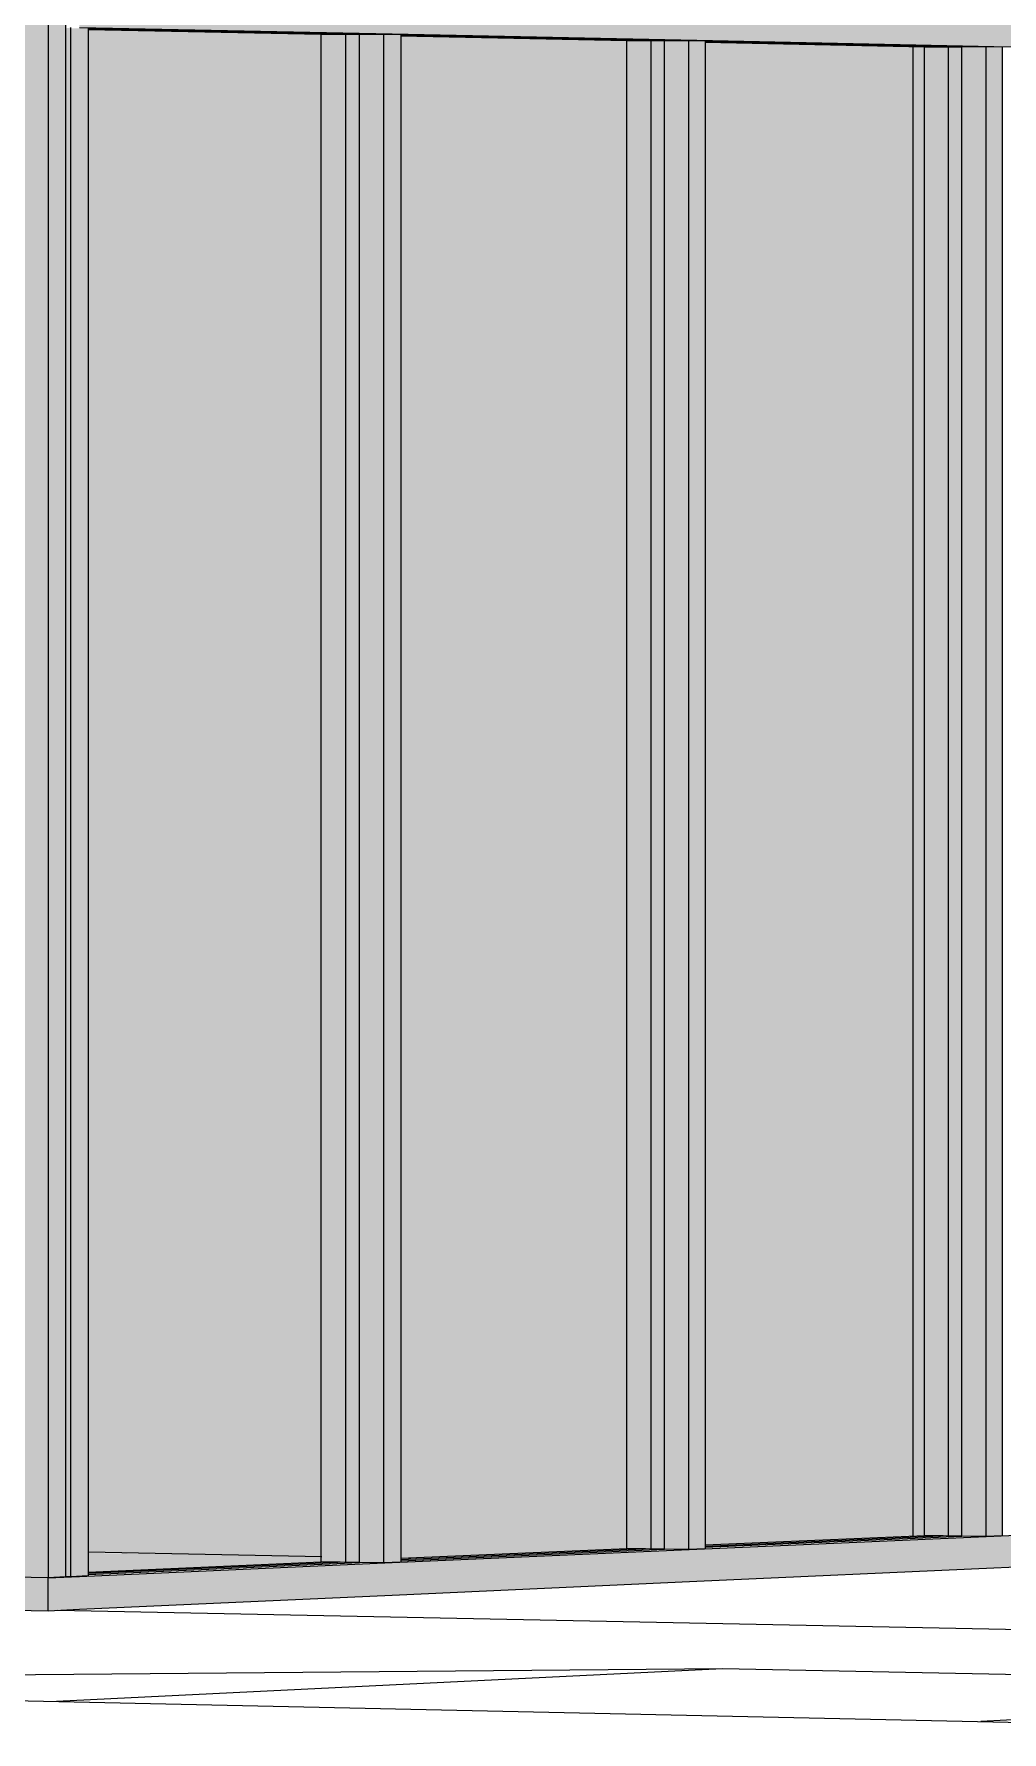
# Model space of a CAD drawing. Header units: inches. Extents: x -2804 to 58974, y -36095 to 66.
# Drawn here: x 58959.7684 to 58959.7998, y 65.9607 to 66.0159 of the extents above; entities that cross this region are included whole.
import ezdxf

# ---------------------------------------------------------------- set-up
doc = ezdxf.new("R2010")
doc.units = ezdxf.units.IN
doc.header["$MEASUREMENT"] = 0
for name, color, linetype, lineweight in [('A-GLAZ-CURT', 52, 'Continuous', 9), ('A-GLAZ-CWMG', 51, 'Continuous', 9), ('Conc', 7, 'Continuous', 9), ('EOP-PR', 4, 'Continuous', 9), ('I-WALL', 2, 'Continuous', 13)]:
    doc.layers.add(name, color=color, linetype=linetype, lineweight=lineweight)

msp = doc.modelspace()

# ---------------------------------------------------------------- hatches: boundary and pattern name
at = {"layer": 'A-GLAZ-CURT', "lineweight": 5, "transparency": 33554458}
for points in [[(58959.77013, 65.965797), (58959.77895, 65.966185), (58959.77895, 66.015851), (58959.77013, 66.016032), (58959.770131, 66.015996), (58959.777712, 66.01584), (58959.777712, 65.966208), (58959.770131, 65.965876)], [(58959.777725, 65.966385), (58959.777725, 66.015843), (58959.770147, 66.016), (58959.770147, 65.966527), (58959.771016, 65.966511)], [(58959.780294, 65.966244), (58959.788871, 65.966621), (58959.788871, 66.015647), (58959.780294, 66.015823), (58959.780295, 66.015787), (58959.787643, 66.015636), (58959.787643, 65.966644), (58959.780295, 65.966322)], [(58959.780622, 65.96633), (58959.78765, 65.966653), (58959.78765, 66.015637), (58959.780306, 66.015789), (58959.780306, 65.966336)], [(58959.790196, 65.966679), (58959.798541, 65.967046), (58959.798541, 66.015447), (58959.790196, 66.015619), (58959.790196, 66.015583), (58959.797321, 66.015437), (58959.797321, 65.967068), (58959.790196, 65.966756)], [(58959.790202, 65.966753), (58959.797321, 65.967079), (58959.797321, 66.015437), (58959.790202, 66.015584), (58959.790202, 65.967042)], [(58959.770141, 65.96587), (58959.777723, 65.966215), (58959.777725, 65.966385), (58959.770147, 65.966496), (58959.770144, 65.966177)]]:
    msp.add_hatch(color=256, dxfattribs=at).paths.add_polyline_path(points, flags=0)
at = {"layer": 'A-GLAZ-CWMG', "lineweight": 5}
for points in [[(58959.780016, 66.015852), (58959.780016, 66.016909), (58959.769845, 66.017107), (58959.769845, 66.016062), (58959.779743, 66.015858)], [(58959.789925, 66.015648), (58959.789925, 66.016691), (58959.780016, 66.016884), (58959.780016, 66.015852), (58959.789654, 66.015653)], [(58959.768829, 65.96569), (58959.768829, 66.016619), (58959.766786, 66.0166), (58959.766786, 65.965729), (58959.767502, 65.965716)], [(58959.768829, 65.96569), (58959.7694, 65.965725), (58959.7694, 66.016607), (58959.768829, 66.0166), (58959.768829, 65.965722)], [(58959.799581, 66.015449), (58959.799581, 66.016479), (58959.789925, 66.016666), (58959.789925, 66.015648), (58959.799318, 66.015454)], [(58959.808995, 66.015254), (58959.808995, 66.016271), (58959.799581, 66.016454), (58959.799581, 66.015449), (58959.808738, 66.01526)], [(58959.76956, 65.965722), (58959.76956, 66.016068), (58959.7694, 66.016047), (58959.7694, 65.965725)], [(58959.76956, 65.965722), (58959.77013, 65.965763), (58959.77013, 66.016056), (58959.76956, 66.016044), (58959.76956, 65.965763)], [(58959.779739, 65.96617), (58959.779739, 66.015858), (58959.77895, 66.015851), (58959.77895, 65.966185), (58959.779505, 65.966174)], [(58959.779739, 65.96617), (58959.780293, 65.966209), (58959.780293, 66.015846), (58959.779739, 66.015834), (58959.779739, 65.966209)], [(58959.789654, 65.966606), (58959.789654, 66.015653), (58959.788871, 66.015647), (58959.788871, 65.966621), (58959.789412, 65.966611)], [(58959.789654, 65.966606), (58959.790195, 65.966645), (58959.790195, 66.015642), (58959.789654, 66.01563), (58959.789654, 65.966645)], [(58959.799318, 65.967031), (58959.799318, 66.015454), (58959.798541, 66.015447), (58959.798541, 65.967046), (58959.799067, 65.967036)], [(58959.799318, 65.967031), (58959.799844, 65.967069), (58959.799844, 66.015443), (58959.799318, 66.015431), (58959.799318, 65.967069)], [(58959.799581, 65.966013), (58959.808995, 65.96644), (58959.808995, 65.967457), (58959.799581, 65.967031)], [(58959.780016, 65.965125), (58959.789925, 65.965575), (58959.789925, 65.966618), (58959.780016, 65.96617), (58959.780016, 65.966027)], [(58959.789925, 65.965575), (58959.799581, 65.966013), (58959.799581, 65.967043), (58959.789925, 65.966606), (58959.789925, 65.966025)], [(58959.769845, 65.964664), (58959.780016, 65.965125), (58959.780016, 65.966182), (58959.769845, 65.965722)], [(58959.768829, 65.964618), (58959.769845, 65.964664), (58959.769845, 65.965735), (58959.768829, 65.96569), (58959.768829, 65.964995)]]:
    msp.add_hatch(color=256, dxfattribs=at).paths.add_polyline_path(points, flags=0)
at = {"layer": 'A-GLAZ-CWMG'}
msp.add_hatch(color=256, dxfattribs=at).paths.add_polyline_path([(58959.768829, 65.964618), (58959.768829, 65.96569), (58959.766786, 65.965729), (58959.766786, 65.964658), (58959.767502, 65.964644)], flags=0)

# ---------------------------------------------------------------- linework, layer by layer
at = {"layer": 'A-GLAZ-CURT'}
for p, q in [((58959.77895, 66.015851), (58959.77013, 66.016032)), ((58959.770131, 66.016019), (58959.778499, 66.015847)), ((58959.77895, 66.015851), (58959.778499, 66.015847)), ((58959.778499, 66.015847), (58959.778499, 65.966193)), ((58959.77895, 65.966185), (58959.77895, 66.015851)), ((58959.788871, 66.015647), (58959.780294, 66.015823)), ((58959.780294, 66.01581), (58959.788424, 66.015643)), ((58959.788871, 66.015647), (58959.788424, 66.015643)), ((58959.788424, 66.015643), (58959.788424, 65.966629)), ((58959.788871, 65.966621), (58959.788871, 66.015647)), ((58959.798541, 66.015447), (58959.790196, 66.015619)), ((58959.790196, 66.015606), (58959.798097, 66.015444)), ((58959.798541, 66.015447), (58959.798097, 66.015444)), ((58959.798097, 66.015444), (58959.798097, 65.967054)), ((58959.798541, 65.967046), (58959.798541, 66.015447)), ((58959.788424, 65.966629), (58959.780294, 65.966272)), ((58959.780294, 65.966244), (58959.788871, 65.966621)), ((58959.788424, 65.966629), (58959.788871, 65.966621)), ((58959.798097, 65.967054), (58959.790196, 65.966707)), ((58959.790196, 65.966679), (58959.798541, 65.967046)), ((58959.798097, 65.967054), (58959.798541, 65.967046)), ((58959.77013, 65.965797), (58959.77895, 65.966185)), ((58959.778499, 65.966193), (58959.770131, 65.965826)), ((58959.778499, 65.966193), (58959.77895, 65.966185))]:
    msp.add_line(p, q, dxfattribs=at)
at = {"layer": 'A-GLAZ-CWMG'}
for p, q in [((58959.768829, 66.016619), (58959.768829, 65.96569)), ((58959.7694, 66.016607), (58959.7694, 65.965715)), ((58959.76956, 66.016068), (58959.76956, 65.965722)), ((58959.780016, 66.015852), (58959.769845, 66.016062)), ((58959.77013, 66.016056), (58959.77013, 65.965747)), ((58959.777712, 66.01584), (58959.770131, 66.015996)), ((58959.777712, 66.01584), (58959.77895, 66.015851)), ((58959.777712, 65.966208), (58959.777712, 66.01584)), ((58959.77895, 66.015851), (58959.779739, 66.015858)), ((58959.779739, 66.015858), (58959.780293, 66.015846)), ((58959.779739, 66.015858), (58959.779739, 65.96617)), ((58959.789925, 66.015648), (58959.780016, 66.015852)), ((58959.780293, 66.015846), (58959.780293, 65.966194)), ((58959.787643, 66.015636), (58959.780295, 66.015787)), ((58959.787643, 66.015636), (58959.788871, 66.015647)), ((58959.787643, 65.966644), (58959.787643, 66.015636)), ((58959.788871, 66.015647), (58959.789654, 66.015653)), ((58959.789654, 66.015653), (58959.790195, 66.015642)), ((58959.789654, 66.015653), (58959.789654, 65.966606)), ((58959.799581, 66.015449), (58959.789925, 66.015648)), ((58959.790195, 66.015642), (58959.790195, 65.96663)), ((58959.797321, 66.015437), (58959.790196, 66.015583)), ((58959.797321, 66.015437), (58959.798541, 66.015447)), ((58959.797321, 65.967068), (58959.797321, 66.015437)), ((58959.798541, 66.015447), (58959.799318, 66.015454)), ((58959.799318, 66.015454), (58959.799844, 66.015443)), ((58959.799318, 66.015454), (58959.799318, 65.967031)), ((58959.808995, 66.015254), (58959.799581, 66.015449)), ((58959.799844, 66.015443), (58959.799844, 65.967055)), ((58959.790196, 65.966756), (58959.797321, 65.967068)), ((58959.798541, 65.967046), (58959.797321, 65.967068)), ((58959.799581, 65.967043), (58959.808995, 65.967457)), ((58959.780016, 65.966182), (58959.789925, 65.966618)), ((58959.780295, 65.966322), (58959.787643, 65.966644)), ((58959.788871, 65.966621), (58959.787643, 65.966644)), ((58959.789654, 65.966606), (58959.788871, 65.966621)), ((58959.790195, 65.96663), (58959.789654, 65.966606)), ((58959.789925, 65.966618), (58959.799581, 65.967043)), ((58959.799318, 65.967031), (58959.798541, 65.967046)), ((58959.799844, 65.967055), (58959.799318, 65.967031)), ((58959.769845, 65.965735), (58959.780016, 65.966182)), ((58959.770131, 65.965876), (58959.777712, 65.966208)), ((58959.77895, 65.966185), (58959.777712, 65.966208)), ((58959.779739, 65.96617), (58959.77895, 65.966185)), ((58959.780293, 65.966194), (58959.779739, 65.96617)), ((58959.789925, 65.965575), (58959.799581, 65.966013)), ((58959.799581, 65.966013), (58959.808995, 65.96644)), ((58959.768829, 65.96569), (58959.766786, 65.965729)), ((58959.768829, 65.96569), (58959.766786, 65.965729)), ((58959.768829, 65.96569), (58959.769845, 65.965735)), ((58959.7694, 65.965715), (58959.768829, 65.96569)), ((58959.768829, 65.964618), (58959.768829, 65.96569)), ((58959.76956, 65.965722), (58959.7694, 65.965725)), ((58959.77013, 65.965747), (58959.76956, 65.965722)), ((58959.780016, 65.965125), (58959.789925, 65.965575)), ((58959.769845, 65.964664), (58959.780016, 65.965125)), ((58959.766786, 65.964658), (58959.768829, 65.964618)), ((58959.768829, 65.964618), (58959.769845, 65.964664))]:
    msp.add_line(p, q, dxfattribs=at)
at = {"layer": 'Conc'}
for p, q in [((58959.149644, 65.975037), (58959.815088, 65.960675)), ((58959.76915, 65.964632), (58959.826933, 65.963482))]:
    msp.add_line(p, q, dxfattribs=at)
at = {"layer": 'EOP-PR'}
for p, q in [((58959.790751, 65.962732), (58959.740041, 65.962295)), ((58959.790751, 65.962732), (58959.769106, 65.961668)), ((58959.820306, 65.962119), (58959.790751, 65.962732)), ((58959.820306, 65.962119), (58959.799152, 65.961019))]:
    msp.add_line(p, q, dxfattribs=at)
at = {"layer": 'I-WALL'}
for p, q in [((58959.796958, 65.967052), (58959.796958, 66.015444)), ((58959.770147, 65.966527), (58959.777725, 65.966385)), ((58959.780306, 65.966336), (58959.780622, 65.96633))]:
    msp.add_line(p, q, dxfattribs=at)

doc.saveas('drawing.dxf')
